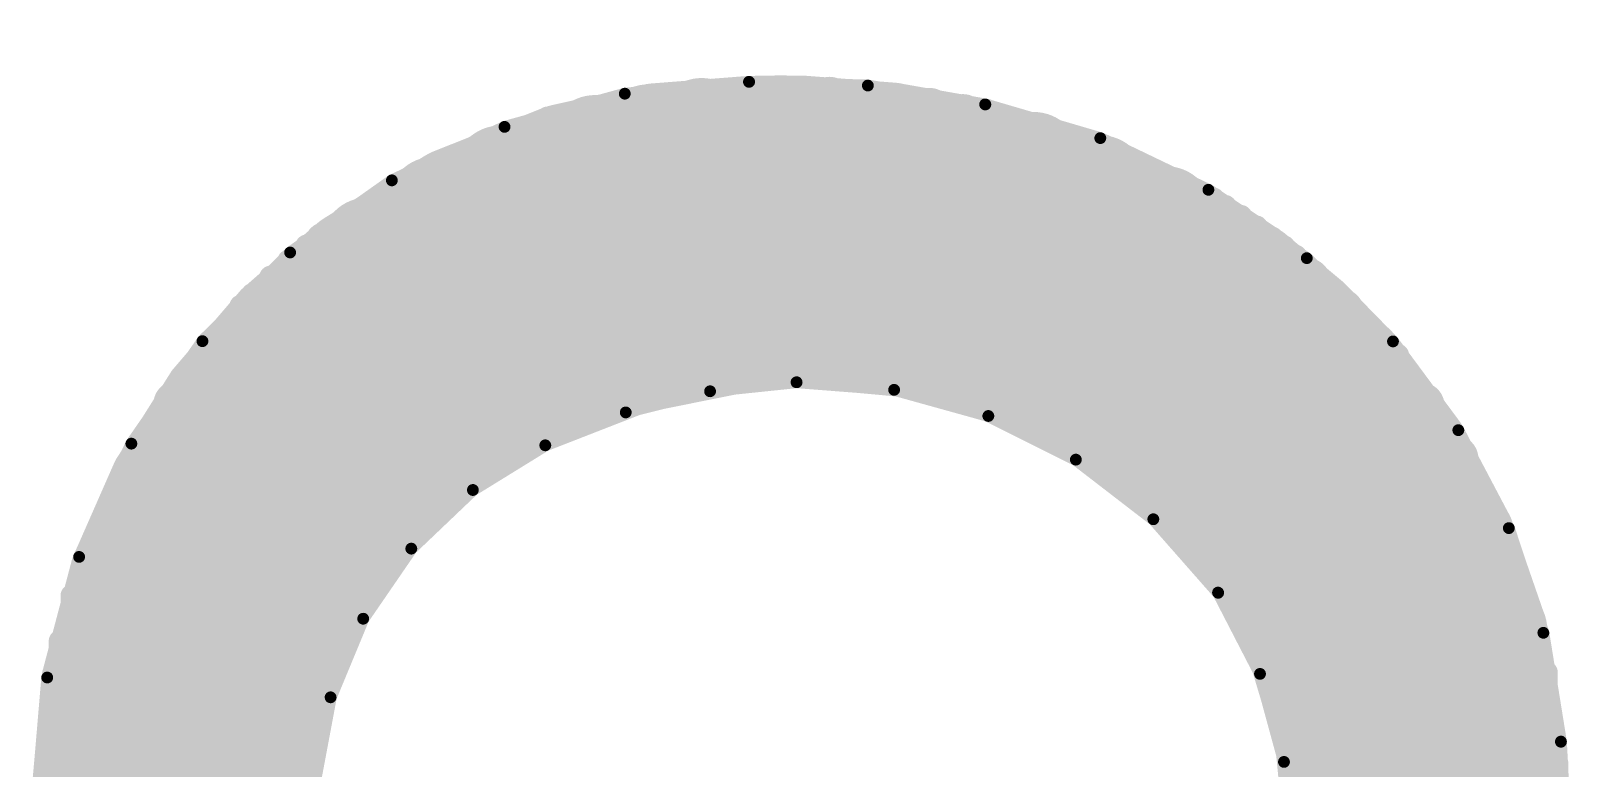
# Model space of a CAD drawing. Header units: millimetres. Extents: x 2260 to 2572, y -21 to 200.
# Drawn here: x 2434.634 to 2437.948, y 101.795 to 103.382 of the extents above; entities that cross this region are included whole.
import ezdxf

# ---------------------------------------------------------------- set-up
doc = ezdxf.new("R2010")
doc.units = ezdxf.units.MM
doc.layers.get('0').update_dxf_attribs({"lineweight": 18})
doc.layers.add('TO', color=1, linetype='Continuous', lineweight=18)

# ---------------------------------------------------------------- blocks, each defined once
blk = doc.blocks.new('PAD_R1')
blk.add_lwpolyline([(0.25, 0, 0.5, 0.5, 1), (-0.25, 0, 0.5, 0.5, 1)], format="xyseb", close=True)

msp = doc.modelspace()

# ---------------------------------------------------------------- linework, layer by layer
at = {"layer": 'TO'}
for points in [[(2434.8793, 105.8747, 0.4064, 0.4064, 0), (2434.8793, 103.4696, 0.4064, 0.4064, 0)], [(2435.0806, 105.8747, 0.4064, 0.4064, 0), (2435.0806, 103.4696, 0.4064, 0.4064, 0)], [(2437.498, 105.8747, 0.4064, 0.4064, 0), (2437.498, 103.4696, 0.4064, 0.4064, 0)], [(2437.6993, 105.8747, 0.4064, 0.4064, 0), (2437.6993, 103.4696, 0.4064, 0.4064, 0)], [(2435.9757, 103.1669, 0.2032, 0.2032, 0), (2436.1806, 103.1829, 0.2032, 0.2032, 0)], [(2435.9115, 103.2463, 0.0254, 0.0254, 0), (2436.1787, 103.2718, 0.0254, 0.0254, 0)], [(2435.9639, 103.2422, 0.0508, 0.0508, 0), (2436.1791, 103.2591, 0.0508, 0.0508, 0)], [(2436.077, 103.1784, 0.2032, 0.2032, 0), (2436.077, 102.6931, 0.2032, 0.2032, 0)], [(2436.1786, 103.2591, 0.0508, 0.0508, 0), (2436.1786, 102.6307, 0.0508, 0.0508, 0)], [(2436.1791, 103.2591, 0.0508, 0.0508, 0), (2436.244, 103.2602, 0.0508, 0.0508, 0)], [(2436.1787, 103.2718, 0.0254, 0.0254, 0), (2436.1788, 103.2718, 0.0254, 0.0254, 0)], [(2436.1788, 103.2718, 0.0254, 0.0254, 0), (2436.179, 103.2718, 0.0254, 0.0254, 0)], [(2436.179, 103.2718, 0.0254, 0.0254, 0), (2436.4345, 103.2638, 0.0254, 0.0254, 0)], [(2436.204, 103.2598, 0.0508, 0.0508, 0), (2436.204, 102.6334, 0.0508, 0.0508, 0)], [(2436.2186, 103.26, 0.0508, 0.0508, 0), (2436.2186, 102.6346, 0.0508, 0.0508, 0)], [(2436.244, 103.2602, 0.0508, 0.0508, 0), (2436.244, 102.6364, 0.0508, 0.0508, 0)], [(2436.244, 103.2602, 0.0508, 0.0508, 0), (2436.281, 103.2598, 0.0508, 0.0508, 0)], [(2436.2998, 103.234, 0.1016, 0.1016, 0), (2436.4906, 103.2192, 0.1016, 0.1016, 0)], [(2436.281, 103.2598, 0.0508, 0.0508, 0), (2436.3006, 103.2594, 0.0508, 0.0508, 0)], [(2436.2815, 103.2598, 0.0508, 0.0508, 0), (2436.2815, 102.6381, 0.0508, 0.0508, 0)], [(2436.3005, 103.2594, 0.0508, 0.0508, 0), (2436.4936, 103.2444, 0.0508, 0.0508, 0)], [(2436.3013, 103.2594, 0.0508, 0.0508, 0), (2436.3013, 102.6383, 0.0508, 0.0508, 0)], [(2436.3521, 103.2318, 0.1016, 0.1016, 0), (2436.3521, 102.6626, 0.1016, 0.1016, 0)], [(2436.4238, 103.2265, 0.1016, 0.1016, 0), (2436.4238, 102.6571, 0.1016, 0.1016, 0)], [(2436.4345, 103.2638, 0.0254, 0.0254, 0), (2436.6869, 103.2232, 0.0254, 0.0254, 0)], [(2435.6528, 103.1749, 0.0254, 0.0254, 0), (2435.9115, 103.2463, 0.0254, 0.0254, 0)], [(2435.7751, 103.1221, 0.2032, 0.2032, 0), (2435.9757, 103.1669, 0.2032, 0.2032, 0)], [(2435.7533, 103.1951, 0.0508, 0.0508, 0), (2435.9639, 103.2422, 0.0508, 0.0508, 0)], [(2435.8476, 103.1418, 0.2032, 0.2032, 0), (2435.8476, 102.6318, 0.2032, 0.2032, 0)], [(2435.9623, 103.1648, 0.2032, 0.2032, 0), (2435.9623, 102.6676, 0.2032, 0.2032, 0)], [(2436.4906, 103.2192, 0.1016, 0.1016, 0), (2436.6789, 103.1859, 0.1016, 0.1016, 0)], [(2436.4955, 103.2186, 0.1016, 0.1016, 0), (2436.4955, 102.6469, 0.1016, 0.1016, 0)], [(2436.4936, 103.2444, 0.0508, 0.0508, 0), (2436.6843, 103.2107, 0.0508, 0.0508, 0)], [(2436.5672, 103.2079, 0.1016, 0.1016, 0), (2436.5672, 102.6321, 0.1016, 0.1016, 0)], [(2436.6682, 103.1363, 0.2032, 0.2032, 0), (2436.9044, 103.067, 0.2032, 0.2032, 0)], [(2436.6389, 103.1946, 0.1016, 0.1016, 0), (2436.6389, 102.6122, 0.1016, 0.1016, 0)], [(2435.5366, 103.0274, 0.2032, 0.2032, 0), (2435.7751, 103.1221, 0.2032, 0.2032, 0)], [(2435.5024, 103.0954, 0.0508, 0.0508, 0), (2435.7533, 103.1951, 0.0508, 0.0508, 0)], [(2435.746, 103.1934, 0.0508, 0.0508, 0), (2435.746, 102.5061, 0.0508, 0.0508, 0)], [(2436.6844, 103.2107, 0.0508, 0.0508, 0), (2436.9321, 103.138, 0.0508, 0.0508, 0)], [(2436.6897, 103.21, 0.0508, 0.0508, 0), (2436.6897, 102.5675, 0.0508, 0.0508, 0)], [(2436.6869, 103.2232, 0.0254, 0.0254, 0), (2436.6869, 103.2232, 0.0254, 0.0254, 0)], [(2436.6869, 103.2232, 0.0254, 0.0254, 0), (2436.6872, 103.2231, 0.0254, 0.0254, 0)], [(2436.6872, 103.2231, 0.0254, 0.0254, 0), (2436.9346, 103.1507, 0.0254, 0.0254, 0)], [(2436.7913, 103.1054, 0.2032, 0.2032, 0), (2436.7913, 102.6083, 0.2032, 0.2032, 0)], [(2435.4104, 103.0598, 0.0254, 0.0254, 0), (2435.6528, 103.1749, 0.0254, 0.0254, 0)], [(2435.6444, 103.0763, 0.2032, 0.2032, 0), (2435.6444, 102.5397, 0.2032, 0.2032, 0)], [(2436.9044, 103.067, 0.2032, 0.2032, 0), (2437.1263, 102.9604, 0.2032, 0.2032, 0)], [(2436.9337, 103.0555, 0.2032, 0.2032, 0), (2436.9337, 102.5314, 0.2032, 0.2032, 0)], [(2436.9321, 103.138, 0.0508, 0.0508, 0), (2437.1648, 103.0262, 0.0508, 0.0508, 0)], [(2436.9346, 103.1507, 0.0254, 0.0254, 0), (2437.1672, 103.0395, 0.0254, 0.0254, 0)], [(2435.3185, 102.8922, 0.2032, 0.2032, 0), (2435.5366, 103.0274, 0.2032, 0.2032, 0)], [(2435.2728, 102.9532, 0.0508, 0.0508, 0), (2435.5024, 103.0954, 0.0508, 0.0508, 0)], [(2435.5018, 103.0093, 0.2032, 0.2032, 0), (2435.5018, 102.4411, 0.2032, 0.2032, 0)], [(2435.1915, 102.9046, 0.0254, 0.0254, 0), (2435.4104, 103.0598, 0.0254, 0.0254, 0)], [(2437.076, 102.9886, 0.2032, 0.2032, 0), (2437.076, 102.4257, 0.2032, 0.2032, 0)], [(2437.1648, 103.0262, 0.0508, 0.0508, 0), (2437.3138, 102.9273, 0.0508, 0.0508, 0)], [(2437.1776, 103.019, 0.0508, 0.0508, 0), (2437.1776, 102.2072, 0.0508, 0.0508, 0)], [(2437.1672, 103.0395, 0.0254, 0.0254, 0), (2437.3789, 102.8924, 0.0254, 0.0254, 0)], [(2435.3592, 102.9216, 0.2032, 0.2032, 0), (2435.3592, 102.294, 0.2032, 0.2032, 0)], [(2437.203, 103.0031, 0.0508, 0.0508, 0), (2437.203, 102.1729, 0.0508, 0.0508, 0)], [(2437.2366, 102.9816, 0.0508, 0.0508, 0), (2437.2366, 102.1169, 0.0508, 0.0508, 0)], [(2435.1041, 102.8065, 0.0508, 0.0508, 0), (2435.2685, 102.95, 0.0508, 0.0508, 0)], [(2435.2685, 102.9499, 0.0508, 0.0508, 0), (2435.2728, 102.9532, 0.0508, 0.0508, 0)], [(2437.2701, 102.9589, 0.0508, 0.0508, 0), (2437.2701, 102.0501, 0.0508, 0.0508, 0)], [(2435.2278, 102.9181, 0.0508, 0.0508, 0), (2435.2278, 100.1765, 0.0508, 0.0508, 0)], [(2435.2532, 102.9387, 0.0508, 0.0508, 0), (2435.2532, 101.8996, 0.0508, 0.0508, 0)], [(2435.2576, 102.9422, 0.0508, 0.0508, 0), (2435.2576, 101.9178, 0.0508, 0.0508, 0)], [(2437.2986, 102.907, 0.1016, 0.1016, 0), (2437.4227, 102.8038, 0.1016, 0.1016, 0)], [(2437.3036, 102.9349, 0.0508, 0.0508, 0), (2437.3036, 101.9655, 0.0508, 0.0508, 0)], [(2437.3138, 102.9273, 0.0508, 0.0508, 0), (2437.44, 102.8224, 0.0508, 0.0508, 0)], [(2437.329, 102.9163, 0.0508, 0.0508, 0), (2437.329, 101.8757, 0.0508, 0.0508, 0)], [(2435.0028, 102.7138, 0.0254, 0.0254, 0), (2435.1915, 102.9046, 0.0254, 0.0254, 0)], [(2435.189, 102.8857, 0.0508, 0.0508, 0), (2435.189, 100.1765, 0.0508, 0.0508, 0)], [(2437.3544, 101.6597, 0.0508, 0.0508, 0), (2437.3544, 102.8959, 0.0508, 0.0508, 0)], [(2435.1503, 102.8511, 0.0508, 0.0508, 0), (2435.1503, 100.1765, 0.0508, 0.0508, 0)], [(2437.3798, 102.8419, 0.1016, 0.1016, 0), (2437.3798, 100.4918, 0.1016, 0.1016, 0)], [(2437.3789, 102.8924, 0.0254, 0.0254, 0), (2437.5643, 102.7133, 0.0254, 0.0254, 0)], [(2437.4227, 102.8038, 0.1016, 0.1016, 0), (2437.5356, 102.6883, 0.1016, 0.1016, 0)], [(2437.44, 102.8224, 0.0508, 0.0508, 0), (2437.5547, 102.705, 0.0508, 0.0508, 0)], [(2434.978, 102.6203, 0.1016, 0.1016, 0), (2435.1222, 102.7886, 0.1016, 0.1016, 0)], [(2434.9575, 102.6354, 0.0508, 0.0508, 0), (2435.1041, 102.8065, 0.0508, 0.0508, 0)], [(2435.0861, 102.7886, 0.0508, 0.0508, 0), (2435.0861, 100.7354, 0.0508, 0.0508, 0)], [(2435.1115, 102.8139, 0.0508, 0.0508, 0), (2435.1115, 100.1765, 0.0508, 0.0508, 0)], [(2436.1672, 102.7062, 0.2032, 0.2032, 0), (2435.9284, 102.6581, 0.2032, 0.2032, 0)], [(2437.4514, 102.7766, 0.1016, 0.1016, 0), (2437.4514, 100.5595, 0.1016, 0.1016, 0)], [(2435.0353, 102.6934, 0.1016, 0.1016, 0), (2435.0353, 100.81, 0.1016, 0.1016, 0)], [(2435.9284, 102.6581, 0.2032, 0.2032, 0), (2435.7015, 102.5696, 0.2032, 0.2032, 0)], [(2437.523, 102.7023, 0.1016, 0.1016, 0), (2437.523, 100.6368, 0.1016, 0.1016, 0)], [(2434.8499, 102.4933, 0.0254, 0.0254, 0), (2435.0028, 102.7138, 0.0254, 0.0254, 0)], [(2436.5081, 102.6447, 0.1016, 0.1016, 0), (2436.3013, 102.6637, 0.1016, 0.1016, 0)], [(2436.9301, 102.5336, 0.2032, 0.2032, 0), (2436.7262, 102.6356, 0.2032, 0.2032, 0)], [(2437.5356, 102.6883, 0.1016, 0.1016, 0), (2437.668, 102.5095, 0.1016, 0.1016, 0)], [(2437.5547, 102.705, 0.0508, 0.0508, 0), (2437.6894, 102.5231, 0.0508, 0.0508, 0)], [(2437.5738, 102.683, 0.0508, 0.0508, 0), (2437.5738, 100.6574, 0.0508, 0.0508, 0)], [(2437.5643, 102.7133, 0.0254, 0.0254, 0), (2437.7049, 102.5223, 0.0254, 0.0254, 0)], [(2436.708, 102.5882, 0.1016, 0.1016, 0), (2436.5081, 102.6447, 0.1016, 0.1016, 0)], [(2434.86, 102.4326, 0.1016, 0.1016, 0), (2434.978, 102.6203, 0.1016, 0.1016, 0)], [(2434.8376, 102.4445, 0.0508, 0.0508, 0), (2434.9575, 102.6354, 0.0508, 0.0508, 0)], [(2435.7015, 102.5696, 0.2032, 0.2032, 0), (2435.5302, 102.4639, 0.2032, 0.2032, 0)], [(2436.1757, 102.6305, 0.0508, 0.0508, 0), (2435.9497, 102.585, 0.0508, 0.0508, 0)], [(2436.2424, 102.6363, 0.0508, 0.0508, 0), (2436.1757, 102.6305, 0.0508, 0.0508, 0)], [(2436.2808, 102.6381, 0.0508, 0.0508, 0), (2436.2424, 102.6363, 0.0508, 0.0508, 0)], [(2436.3013, 102.6383, 0.0508, 0.0508, 0), (2436.2808, 102.6381, 0.0508, 0.0508, 0)], [(2436.5035, 102.6197, 0.0508, 0.0508, 0), (2436.3013, 102.6383, 0.0508, 0.0508, 0)], [(2436.6989, 102.5645, 0.0508, 0.0508, 0), (2436.5035, 102.6197, 0.0508, 0.0508, 0)], [(2434.9481, 102.5783, 0.1016, 0.1016, 0), (2434.9481, 100.8989, 0.1016, 0.1016, 0)], [(2435.9497, 102.585, 0.0508, 0.0508, 0), (2435.7349, 102.5011, 0.0508, 0.0508, 0)], [(2436.095, 102.606, 0.0254, 0.0254, 0), (2435.9136, 102.5605, 0.0254, 0.0254, 0)], [(2436.281, 102.6254, 0.0254, 0.0254, 0), (2436.095, 102.606, 0.0254, 0.0254, 0)], [(2436.2811, 102.6254, 0.0254, 0.0254, 0), (2436.281, 102.6254, 0.0254, 0.0254, 0)], [(2436.2812, 102.6254, 0.0254, 0.0254, 0), (2436.2811, 102.6254, 0.0254, 0.0254, 0)], [(2436.491, 102.6091, 0.0254, 0.0254, 0), (2436.2812, 102.6254, 0.0254, 0.0254, 0)], [(2436.6937, 102.5528, 0.0254, 0.0254, 0), (2436.491, 102.6091, 0.0254, 0.0254, 0)], [(2437.1107, 102.3944, 0.2032, 0.2032, 0), (2436.9301, 102.5336, 0.2032, 0.2032, 0)], [(2437.6246, 102.5745, 0.1016, 0.1016, 0), (2437.6246, 100.7684, 0.1016, 0.1016, 0)], [(2436.8892, 102.4693, 0.0508, 0.0508, 0), (2436.6989, 102.5645, 0.0508, 0.0508, 0)], [(2435.5302, 102.4639, 0.2032, 0.2032, 0), (2435.3845, 102.325, 0.2032, 0.2032, 0)], [(2435.9136, 102.5605, 0.0254, 0.0254, 0), (2435.7405, 102.4897, 0.0254, 0.0254, 0)], [(2436.882, 102.4589, 0.0254, 0.0254, 0), (2436.6937, 102.5528, 0.0254, 0.0254, 0)], [(2437.668, 102.5095, 0.1016, 0.1016, 0), (2437.7717, 102.3127, 0.1016, 0.1016, 0)], [(2437.6894, 102.5231, 0.0508, 0.0508, 0), (2437.795, 102.3228, 0.0508, 0.0508, 0)], [(2435.7349, 102.5011, 0.0508, 0.0508, 0), (2435.5769, 102.4036, 0.0508, 0.0508, 0)], [(2437.6974, 102.4607, 0.1016, 0.1016, 0), (2437.6974, 100.885, 0.1016, 0.1016, 0)], [(2437.7049, 102.5223, 0.0254, 0.0254, 0), (2437.8136, 102.3116, 0.0254, 0.0254, 0)], [(2434.7708, 102.2297, 0.1016, 0.1016, 0), (2434.86, 102.4326, 0.1016, 0.1016, 0)], [(2434.7375, 102.2496, 0.0254, 0.0254, 0), (2434.8499, 102.4933, 0.0254, 0.0254, 0)], [(2434.8609, 102.4344, 0.1016, 0.1016, 0), (2434.8609, 101.0181, 0.1016, 0.1016, 0)], [(2435.7405, 102.4897, 0.0254, 0.0254, 0), (2435.5847, 102.3936, 0.0254, 0.0254, 0)], [(2437.0578, 102.3395, 0.0508, 0.0508, 0), (2436.8892, 102.4693, 0.0508, 0.0508, 0)], [(2437.2613, 102.2231, 0.2032, 0.2032, 0), (2437.1107, 102.3944, 0.2032, 0.2032, 0)], [(2434.7469, 102.2382, 0.0508, 0.0508, 0), (2434.8376, 102.4445, 0.0508, 0.0508, 0)], [(2437.0487, 102.3306, 0.0254, 0.0254, 0), (2436.882, 102.4589, 0.0254, 0.0254, 0)], [(2435.3845, 102.325, 0.2032, 0.2032, 0), (2435.2706, 102.1591, 0.2032, 0.2032, 0)], [(2435.5769, 102.4036, 0.0508, 0.0508, 0), (2435.4425, 102.2756, 0.0508, 0.0508, 0)], [(2435.5847, 102.3936, 0.0254, 0.0254, 0), (2435.4522, 102.2674, 0.0254, 0.0254, 0)], [(2437.1985, 102.1798, 0.0508, 0.0508, 0), (2437.0578, 102.3395, 0.0508, 0.0508, 0)], [(2437.1879, 102.1728, 0.0254, 0.0254, 0), (2437.0487, 102.3306, 0.0254, 0.0254, 0)], [(2437.7701, 102.3165, 0.1016, 0.1016, 0), (2437.7701, 101.0323, 0.1016, 0.1016, 0)], [(2437.7717, 102.3127, 0.1016, 0.1016, 0), (2437.8445, 102.1025, 0.1016, 0.1016, 0)], [(2437.795, 102.3228, 0.0508, 0.0508, 0), (2437.8691, 102.1089, 0.0508, 0.0508, 0)], [(2437.8136, 102.3116, 0.0254, 0.0254, 0), (2437.8879, 102.0863, 0.0254, 0.0254, 0)], [(2434.7737, 102.2379, 0.1016, 0.1016, 0), (2434.7737, 101.2005, 0.1016, 0.1016, 0)], [(2435.4425, 102.2756, 0.0508, 0.0508, 0), (2435.3375, 102.1226, 0.0508, 0.0508, 0)], [(2435.4522, 102.2674, 0.0254, 0.0254, 0), (2435.3487, 102.1166, 0.0254, 0.0254, 0)], [(2434.6689, 101.9901, 0.0254, 0.0254, 0), (2434.7375, 102.2496, 0.0254, 0.0254, 0)], [(2434.6827, 101.9953, 0.0508, 0.0508, 0), (2434.7469, 102.2382, 0.0508, 0.0508, 0)], [(2435.2706, 102.1591, 0.2032, 0.2032, 0), (2435.1935, 101.9732, 0.2032, 0.2032, 0)], [(2434.7229, 102.1661, 0.0508, 0.0508, 0), (2434.7229, 101.2737, 0.0508, 0.0508, 0)], [(2437.284, 102.0177, 0.0508, 0.0508, 0), (2437.1985, 102.1798, 0.0508, 0.0508, 0)], [(2437.1881, 102.1726, 0.0254, 0.0254, 0), (2437.1879, 102.1728, 0.0254, 0.0254, 0)], [(2437.1882, 102.1724, 0.0254, 0.0254, 0), (2437.1881, 102.1726, 0.0254, 0.0254, 0)], [(2437.2782, 101.9979, 0.0254, 0.0254, 0), (2437.1882, 102.1724, 0.0254, 0.0254, 0)], [(2435.3375, 102.1226, 0.0508, 0.0508, 0), (2435.2664, 101.9512, 0.0508, 0.0508, 0)], [(2437.8428, 102.1088, 0.1016, 0.1016, 0), (2437.8428, 101.2439, 0.1016, 0.1016, 0)], [(2435.3487, 102.1166, 0.0254, 0.0254, 0), (2435.2786, 101.9475, 0.0254, 0.0254, 0)], [(2437.8691, 102.1089, 0.0508, 0.0508, 0), (2437.9131, 101.8509, 0.0508, 0.0508, 0)], [(2434.6975, 102.0683, 0.0508, 0.0508, 0), (2434.6975, 101.3764, 0.0508, 0.0508, 0)], [(2437.8879, 102.0863, 0.0254, 0.0254, 0), (2437.9257, 101.8522, 0.0254, 0.0254, 0)], [(2435.1935, 101.9732, 0.2032, 0.2032, 0), (2435.1564, 101.7753, 0.2032, 0.2032, 0)], [(2434.659, 101.7265, 0.0508, 0.0508, 0), (2434.6827, 101.9953, 0.0508, 0.0508, 0)], [(2434.6831, 101.9975, 0.0508, 0.0508, 0), (2434.6831, 101.4552, 0.0508, 0.0508, 0)], [(2437.3367, 101.8421, 0.0508, 0.0508, 0), (2437.284, 102.0177, 0.0508, 0.0508, 0)], [(2437.8936, 102.0007, 0.0508, 0.0508, 0), (2437.8936, 101.3542, 0.0508, 0.0508, 0)], [(2434.6463, 101.7227, 0.0254, 0.0254, 0), (2434.6689, 101.9901, 0.0254, 0.0254, 0)], [(2437.3298, 101.8085, 0.0254, 0.0254, 0), (2437.2782, 101.9979, 0.0254, 0.0254, 0)], [(2435.2664, 101.9512, 0.0508, 0.0508, 0), (2435.2323, 101.7687, 0.0508, 0.0508, 0)], [(2435.2786, 101.9475, 0.0254, 0.0254, 0), (2435.245, 101.7677, 0.0254, 0.0254, 0)], [(2436.1307, 101.7726, 0.4064, 0.4064, 0), (2436.1307, 100.1511, 0.4064, 0.4064, 0)], [(2436.2854, 101.7726, 0.4064, 0.4064, 0), (2436.2854, 100.1511, 0.4064, 0.4064, 0)], [(2437.3544, 101.6597, 0.0508, 0.0508, 0), (2437.3367, 101.8421, 0.0508, 0.0508, 0)], [(2437.9131, 101.8509, 0.0508, 0.0508, 0), (2437.9223, 101.6714, 0.0508, 0.0508, 0)], [(2437.9257, 101.8522, 0.0254, 0.0254, 0), (2437.9257, 101.852, 0.0254, 0.0254, 0)], [(2437.9257, 101.852, 0.0254, 0.0254, 0), (2437.9257, 101.8519, 0.0254, 0.0254, 0)], [(2437.9257, 101.8519, 0.0254, 0.0254, 0), (2437.935, 101.6714, 0.0254, 0.0254, 0)], [(2437.3405, 101.6125, 0.0254, 0.0254, 0), (2437.3298, 101.8085, 0.0254, 0.0254, 0)], [(2437.916, 101.8067, 0.0508, 0.0508, 0), (2437.916, 101.5227, 0.0508, 0.0508, 0)]]:
    msp.add_lwpolyline(points, format="xyseb", dxfattribs=at)

# ---------------------------------------------------------------- block references
at = {"layer": 'TO', "rotation": 270}
for p, xscale, yscale in [((2436.077, 103.1784), 0.2032, 0.2032), ((2436.1806, 103.1829), 0.2032, 0.2032), ((2436.1786, 103.2591), 0.0508, 0.0508), ((2436.1791, 103.2591), 0.0508, 0.0508), ((2436.1791, 103.2591), 0.0508, 0.0508), ((2436.1787, 103.2718), 0.0254, 0.0254), ((2436.1787, 103.2718), 0.0254, 0.0254), ((2436.1788, 103.2718), 0.0254, 0.0254), ((2436.1788, 103.2718), 0.0254, 0.0254), ((2436.179, 103.2718), 0.0254, 0.0254), ((2436.179, 103.2718), 0.0254, 0.0254), ((2436.204, 103.2598), 0.0508, 0.0508), ((2436.2186, 103.26), 0.0508, 0.0508), ((2436.244, 103.2602), 0.0508, 0.0508), ((2436.244, 103.2602), 0.0508, 0.0508), ((2436.244, 103.2602), 0.0508, 0.0508), ((2436.2998, 103.234), 0.1016, 0.1016), ((2436.281, 103.2598), 0.0508, 0.0508), ((2436.281, 103.2598), 0.0508, 0.0508), ((2436.2815, 103.2598), 0.0508, 0.0508), ((2436.3005, 103.2594), 0.0508, 0.0508), ((2436.3006, 103.2594), 0.0508, 0.0508), ((2436.3013, 103.2594), 0.0508, 0.0508), ((2436.3521, 103.2318), 0.1016, 0.1016), ((2436.4238, 103.2265), 0.1016, 0.1016), ((2436.4345, 103.2638), 0.0254, 0.0254), ((2436.4345, 103.2638), 0.0254, 0.0254), ((2435.8476, 103.1418), 0.2032, 0.2032), ((2435.9623, 103.1648), 0.2032, 0.2032), ((2435.9757, 103.1669), 0.2032, 0.2032), ((2435.9757, 103.1669), 0.2032, 0.2032), ((2435.9115, 103.2463), 0.0254, 0.0254), ((2435.9115, 103.2463), 0.0254, 0.0254), ((2435.9639, 103.2422), 0.0508, 0.0508), ((2435.9639, 103.2422), 0.0508, 0.0508), ((2436.4906, 103.2192), 0.1016, 0.1016), ((2436.4906, 103.2192), 0.1016, 0.1016), ((2436.4955, 103.2186), 0.1016, 0.1016), ((2436.4936, 103.2444), 0.0508, 0.0508), ((2436.4936, 103.2444), 0.0508, 0.0508), ((2436.5672, 103.2079), 0.1016, 0.1016), ((2436.6682, 103.1363), 0.2032, 0.2032), ((2436.6389, 103.1946), 0.1016, 0.1016), ((2435.7751, 103.1221), 0.2032, 0.2032), ((2435.7751, 103.1221), 0.2032, 0.2032), ((2435.746, 103.1934), 0.0508, 0.0508), ((2435.7533, 103.1951), 0.0508, 0.0508), ((2435.7533, 103.1951), 0.0508, 0.0508), ((2436.6789, 103.1859), 0.1016, 0.1016), ((2436.6843, 103.2107), 0.0508, 0.0508), ((2436.6844, 103.2107), 0.0508, 0.0508), ((2436.6897, 103.21), 0.0508, 0.0508), ((2436.6869, 103.2232), 0.0254, 0.0254), ((2436.6869, 103.2232), 0.0254, 0.0254), ((2436.6869, 103.2232), 0.0254, 0.0254), ((2436.6869, 103.2232), 0.0254, 0.0254), ((2436.6872, 103.2231), 0.0254, 0.0254), ((2436.6872, 103.2231), 0.0254, 0.0254), ((2436.7913, 103.1054), 0.2032, 0.2032), ((2435.6444, 103.0763), 0.2032, 0.2032), ((2435.6528, 103.1749), 0.0254, 0.0254), ((2435.6528, 103.1749), 0.0254, 0.0254), ((2436.9044, 103.067), 0.2032, 0.2032), ((2436.9044, 103.067), 0.2032, 0.2032), ((2436.9337, 103.0555), 0.2032, 0.2032), ((2436.9321, 103.138), 0.0508, 0.0508), ((2436.9321, 103.138), 0.0508, 0.0508), ((2436.9346, 103.1507), 0.0254, 0.0254), ((2436.9346, 103.1507), 0.0254, 0.0254), ((2435.5018, 103.0093), 0.2032, 0.2032), ((2435.5366, 103.0274), 0.2032, 0.2032), ((2435.5366, 103.0274), 0.2032, 0.2032), ((2435.5024, 103.0954), 0.0508, 0.0508), ((2435.5024, 103.0954), 0.0508, 0.0508), ((2435.4104, 103.0598), 0.0254, 0.0254), ((2435.4104, 103.0598), 0.0254, 0.0254), ((2437.076, 102.9886), 0.2032, 0.2032), ((2437.1263, 102.9604), 0.2032, 0.2032), ((2437.1648, 103.0262), 0.0508, 0.0508), ((2437.1648, 103.0262), 0.0508, 0.0508), ((2437.1776, 103.019), 0.0508, 0.0508), ((2437.1672, 103.0395), 0.0254, 0.0254), ((2437.1672, 103.0395), 0.0254, 0.0254), ((2435.3592, 102.9216), 0.2032, 0.2032), ((2437.203, 103.0031), 0.0508, 0.0508), ((2437.2366, 102.9816), 0.0508, 0.0508), ((2435.3185, 102.8922), 0.2032, 0.2032), ((2435.2685, 102.95), 0.0508, 0.0508), ((2435.2685, 102.9499), 0.0508, 0.0508), ((2435.2728, 102.9532), 0.0508, 0.0508), ((2435.2728, 102.9532), 0.0508, 0.0508), ((2437.2701, 102.9589), 0.0508, 0.0508), ((2435.2278, 102.9181), 0.0508, 0.0508), ((2435.2532, 102.9387), 0.0508, 0.0508), ((2435.2576, 102.9422), 0.0508, 0.0508), ((2437.2986, 102.907), 0.1016, 0.1016), ((2437.3036, 102.9349), 0.0508, 0.0508), ((2437.3138, 102.9273), 0.0508, 0.0508), ((2437.3138, 102.9273), 0.0508, 0.0508), ((2437.329, 102.9163), 0.0508, 0.0508), ((2435.189, 102.8857), 0.0508, 0.0508), ((2435.1915, 102.9046), 0.0254, 0.0254), ((2435.1915, 102.9046), 0.0254, 0.0254), ((2437.3544, 102.8959), 0.0508, 0.0508), ((2435.1503, 102.8511), 0.0508, 0.0508), ((2437.3798, 102.8419), 0.1016, 0.1016), ((2437.3789, 102.8924), 0.0254, 0.0254), ((2437.3789, 102.8924), 0.0254, 0.0254), ((2437.4227, 102.8038), 0.1016, 0.1016), ((2437.4227, 102.8038), 0.1016, 0.1016), ((2437.44, 102.8224), 0.0508, 0.0508), ((2437.44, 102.8224), 0.0508, 0.0508), ((2435.0861, 102.7886), 0.0508, 0.0508), ((2435.1222, 102.7886), 0.1016, 0.1016), ((2435.1041, 102.8065), 0.0508, 0.0508), ((2435.1041, 102.8065), 0.0508, 0.0508), ((2435.1115, 102.8139), 0.0508, 0.0508), ((2436.1672, 102.7062), 0.2032, 0.2032), ((2437.4514, 102.7766), 0.1016, 0.1016), ((2436.077, 102.6931), 0.2032, 0.2032), ((2435.0353, 102.6934), 0.1016, 0.1016), ((2435.9284, 102.6581), 0.2032, 0.2032), ((2435.9284, 102.6581), 0.2032, 0.2032), ((2435.9623, 102.6676), 0.2032, 0.2032), ((2437.523, 102.7023), 0.1016, 0.1016), ((2435.0028, 102.7138), 0.0254, 0.0254), ((2435.0028, 102.7138), 0.0254, 0.0254), ((2435.8476, 102.6318), 0.2032, 0.2032), ((2436.3013, 102.6637), 0.1016, 0.1016), ((2436.3521, 102.6626), 0.1016, 0.1016), ((2436.4238, 102.6571), 0.1016, 0.1016), ((2436.7262, 102.6356), 0.2032, 0.2032), ((2436.7913, 102.6083), 0.2032, 0.2032), ((2437.5356, 102.6883), 0.1016, 0.1016), ((2437.5356, 102.6883), 0.1016, 0.1016), ((2437.5547, 102.705), 0.0508, 0.0508), ((2437.5547, 102.705), 0.0508, 0.0508), ((2437.5738, 102.683), 0.0508, 0.0508), ((2437.5643, 102.7133), 0.0254, 0.0254), ((2437.5643, 102.7133), 0.0254, 0.0254), ((2436.4955, 102.6469), 0.1016, 0.1016), ((2436.5081, 102.6447), 0.1016, 0.1016), ((2436.5081, 102.6447), 0.1016, 0.1016), ((2436.5672, 102.6321), 0.1016, 0.1016), ((2434.978, 102.6203), 0.1016, 0.1016), ((2434.978, 102.6203), 0.1016, 0.1016), ((2434.9575, 102.6354), 0.0508, 0.0508), ((2434.9575, 102.6354), 0.0508, 0.0508), ((2435.6444, 102.5397), 0.2032, 0.2032), ((2435.7015, 102.5696), 0.2032, 0.2032), ((2435.7015, 102.5696), 0.2032, 0.2032), ((2436.1757, 102.6305), 0.0508, 0.0508), ((2436.1757, 102.6305), 0.0508, 0.0508), ((2436.1786, 102.6307), 0.0508, 0.0508), ((2436.204, 102.6334), 0.0508, 0.0508), ((2436.2186, 102.6346), 0.0508, 0.0508), ((2436.2424, 102.6363), 0.0508, 0.0508), ((2436.2424, 102.6363), 0.0508, 0.0508), ((2436.244, 102.6364), 0.0508, 0.0508), ((2436.2808, 102.6381), 0.0508, 0.0508), ((2436.2808, 102.6381), 0.0508, 0.0508), ((2436.2815, 102.6381), 0.0508, 0.0508), ((2436.3013, 102.6383), 0.0508, 0.0508), ((2436.3013, 102.6383), 0.0508, 0.0508), ((2436.3013, 102.6383), 0.0508, 0.0508), ((2436.5035, 102.6197), 0.0508, 0.0508), ((2436.5035, 102.6197), 0.0508, 0.0508), ((2436.6389, 102.6122), 0.1016, 0.1016), ((2434.9481, 102.5783), 0.1016, 0.1016), ((2435.9497, 102.585), 0.0508, 0.0508), ((2435.9497, 102.585), 0.0508, 0.0508), ((2436.095, 102.606), 0.0254, 0.0254), ((2436.095, 102.606), 0.0254, 0.0254), ((2436.281, 102.6254), 0.0254, 0.0254), ((2436.281, 102.6254), 0.0254, 0.0254), ((2436.2811, 102.6254), 0.0254, 0.0254), ((2436.2811, 102.6254), 0.0254, 0.0254), ((2436.2812, 102.6254), 0.0254, 0.0254), ((2436.2812, 102.6254), 0.0254, 0.0254), ((2436.491, 102.6091), 0.0254, 0.0254), ((2436.491, 102.6091), 0.0254, 0.0254), ((2436.708, 102.5882), 0.1016, 0.1016), ((2436.9301, 102.5336), 0.2032, 0.2032), ((2436.9301, 102.5336), 0.2032, 0.2032), ((2436.9337, 102.5314), 0.2032, 0.2032), ((2437.6246, 102.5745), 0.1016, 0.1016), ((2436.6897, 102.5675), 0.0508, 0.0508), ((2436.6989, 102.5645), 0.0508, 0.0508), ((2436.6989, 102.5645), 0.0508, 0.0508), ((2435.5018, 102.4411), 0.2032, 0.2032), ((2435.5302, 102.4639), 0.2032, 0.2032), ((2435.5302, 102.4639), 0.2032, 0.2032), ((2435.9136, 102.5605), 0.0254, 0.0254), ((2435.9136, 102.5605), 0.0254, 0.0254), ((2436.6937, 102.5528), 0.0254, 0.0254), ((2436.6937, 102.5528), 0.0254, 0.0254), ((2437.668, 102.5095), 0.1016, 0.1016), ((2437.668, 102.5095), 0.1016, 0.1016), ((2437.6894, 102.5231), 0.0508, 0.0508), ((2437.6894, 102.5231), 0.0508, 0.0508), ((2435.7349, 102.5011), 0.0508, 0.0508), ((2435.7349, 102.5011), 0.0508, 0.0508), ((2435.746, 102.5061), 0.0508, 0.0508), ((2437.076, 102.4257), 0.2032, 0.2032), ((2437.6974, 102.4607), 0.1016, 0.1016), ((2437.7049, 102.5223), 0.0254, 0.0254), ((2437.7049, 102.5223), 0.0254, 0.0254), ((2434.86, 102.4326), 0.1016, 0.1016), ((2434.86, 102.4326), 0.1016, 0.1016), ((2434.8609, 102.4344), 0.1016, 0.1016), ((2434.8499, 102.4933), 0.0254, 0.0254), ((2434.8499, 102.4933), 0.0254, 0.0254), ((2435.7405, 102.4897), 0.0254, 0.0254), ((2435.7405, 102.4897), 0.0254, 0.0254), ((2436.8892, 102.4693), 0.0508, 0.0508), ((2436.8892, 102.4693), 0.0508, 0.0508), ((2437.1107, 102.3944), 0.2032, 0.2032), ((2437.1107, 102.3944), 0.2032, 0.2032), ((2434.8376, 102.4445), 0.0508, 0.0508), ((2434.8376, 102.4445), 0.0508, 0.0508), ((2436.882, 102.4589), 0.0254, 0.0254), ((2436.882, 102.4589), 0.0254, 0.0254), ((2435.3845, 102.325), 0.2032, 0.2032), ((2435.3845, 102.325), 0.2032, 0.2032), ((2435.5769, 102.4036), 0.0508, 0.0508), ((2435.5769, 102.4036), 0.0508, 0.0508), ((2435.3592, 102.294), 0.2032, 0.2032), ((2435.5847, 102.3936), 0.0254, 0.0254), ((2435.5847, 102.3936), 0.0254, 0.0254), ((2437.0578, 102.3395), 0.0508, 0.0508), ((2437.0578, 102.3395), 0.0508, 0.0508), ((2437.0487, 102.3306), 0.0254, 0.0254), ((2437.0487, 102.3306), 0.0254, 0.0254), ((2437.7701, 102.3165), 0.1016, 0.1016), ((2437.7717, 102.3127), 0.1016, 0.1016), ((2437.7717, 102.3127), 0.1016, 0.1016), ((2437.795, 102.3228), 0.0508, 0.0508), ((2437.795, 102.3228), 0.0508, 0.0508), ((2437.2613, 102.2231), 0.2032, 0.2032), ((2437.8136, 102.3116), 0.0254, 0.0254), ((2437.8136, 102.3116), 0.0254, 0.0254), ((2434.7708, 102.2297), 0.1016, 0.1016), ((2434.7737, 102.2379), 0.1016, 0.1016), ((2435.4425, 102.2756), 0.0508, 0.0508), ((2435.4425, 102.2756), 0.0508, 0.0508), ((2435.4522, 102.2674), 0.0254, 0.0254), ((2435.4522, 102.2674), 0.0254, 0.0254), ((2434.7469, 102.2382), 0.0508, 0.0508), ((2434.7469, 102.2382), 0.0508, 0.0508), ((2434.7375, 102.2496), 0.0254, 0.0254), ((2434.7375, 102.2496), 0.0254, 0.0254), ((2435.2706, 102.1591), 0.2032, 0.2032), ((2435.2706, 102.1591), 0.2032, 0.2032), ((2437.1776, 102.2072), 0.0508, 0.0508), ((2434.7229, 102.1661), 0.0508, 0.0508), ((2437.1985, 102.1798), 0.0508, 0.0508), ((2437.1985, 102.1798), 0.0508, 0.0508), ((2437.1879, 102.1728), 0.0254, 0.0254), ((2437.1879, 102.1728), 0.0254, 0.0254), ((2437.1881, 102.1726), 0.0254, 0.0254), ((2437.1881, 102.1726), 0.0254, 0.0254), ((2437.1882, 102.1724), 0.0254, 0.0254), ((2437.1882, 102.1724), 0.0254, 0.0254), ((2437.203, 102.1729), 0.0508, 0.0508), ((2435.3375, 102.1226), 0.0508, 0.0508), ((2435.3375, 102.1226), 0.0508, 0.0508), ((2437.8428, 102.1088), 0.1016, 0.1016), ((2437.8445, 102.1025), 0.1016, 0.1016), ((2435.3487, 102.1166), 0.0254, 0.0254), ((2435.3487, 102.1166), 0.0254, 0.0254), ((2437.2366, 102.1169), 0.0508, 0.0508), ((2437.8691, 102.1089), 0.0508, 0.0508), ((2437.8691, 102.1089), 0.0508, 0.0508), ((2434.6975, 102.0683), 0.0508, 0.0508), ((2437.8879, 102.0863), 0.0254, 0.0254), ((2437.8879, 102.0863), 0.0254, 0.0254), ((2435.1935, 101.9732), 0.2032, 0.2032), ((2435.1935, 101.9732), 0.2032, 0.2032), ((2437.2701, 102.0501), 0.0508, 0.0508), ((2434.6827, 101.9953), 0.0508, 0.0508), ((2434.6827, 101.9953), 0.0508, 0.0508), ((2434.6831, 101.9975), 0.0508, 0.0508), ((2437.284, 102.0177), 0.0508, 0.0508), ((2437.284, 102.0177), 0.0508, 0.0508), ((2437.8936, 102.0007), 0.0508, 0.0508), ((2434.6689, 101.9901), 0.0254, 0.0254), ((2434.6689, 101.9901), 0.0254, 0.0254), ((2437.2782, 101.9979), 0.0254, 0.0254), ((2437.2782, 101.9979), 0.0254, 0.0254), ((2437.3036, 101.9655), 0.0508, 0.0508), ((2435.2664, 101.9512), 0.0508, 0.0508), ((2435.2664, 101.9512), 0.0508, 0.0508), ((2435.2786, 101.9475), 0.0254, 0.0254), ((2435.2786, 101.9475), 0.0254, 0.0254), ((2435.2532, 101.8996), 0.0508, 0.0508), ((2435.2576, 101.9178), 0.0508, 0.0508), ((2437.329, 101.8757), 0.0508, 0.0508), ((2435.1564, 101.7753), 0.2032, 0.2032), ((2437.3367, 101.8421), 0.0508, 0.0508), ((2437.3367, 101.8421), 0.0508, 0.0508), ((2437.9131, 101.8509), 0.0508, 0.0508), ((2437.9131, 101.8509), 0.0508, 0.0508), ((2437.9257, 101.8522), 0.0254, 0.0254), ((2437.9257, 101.8522), 0.0254, 0.0254), ((2437.9257, 101.852), 0.0254, 0.0254), ((2437.9257, 101.852), 0.0254, 0.0254), ((2437.9257, 101.8519), 0.0254, 0.0254), ((2437.9257, 101.8519), 0.0254, 0.0254), ((2437.3298, 101.8085), 0.0254, 0.0254), ((2437.3298, 101.8085), 0.0254, 0.0254), ((2437.916, 101.8067), 0.0508, 0.0508)]:
    msp.add_blockref('PAD_R1', p, dxfattribs=dict(at, xscale=xscale, yscale=yscale))

doc.saveas('drawing.dxf')
